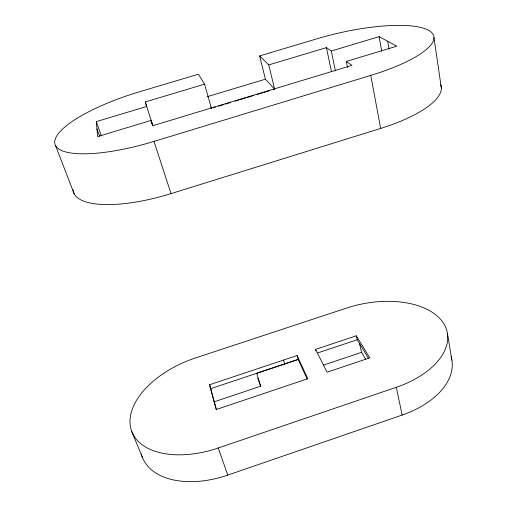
<?xml version="1.0" encoding="UTF-8"?>
<svg xmlns="http://www.w3.org/2000/svg" width="507" height="507" viewBox="0 0 507 507"><rect width="100%" height="100%" fill="white"/><g stroke="black" fill="none" stroke-linecap="round" stroke-linejoin="round"><path stroke-width="0.76" d="M141.269 453.79A78.255 47.633 -21.3 0 0 227.776 475.103L402.146 415.062A76.462 46.162 -11.1 0 0 451.053 356.624M218.251 447.998L396.316 387.291A77.875 44.774 -11.5 0 0 443.638 323.466A77.875 44.774 -11.5 0 0 346.712 308.041L195.613 357.91A79.719 46.232 -20.8 0 0 130.831 428.485A79.719 46.232 -20.8 0 0 218.251 447.998L227.776 475.103M213.941 401.886L260.661 386.207L256.694 373.253L298.363 359.336M323.441 365.135L361.567 352.34L365.604 359.076M209.575 384.743L297.083 355.553L307.781 378.71L216.159 409.548L209.575 384.743L216.521 409.757M315.55 349.399L356.307 335.799L369.742 357.853L327.104 372.208L315.55 349.399L315.886 350.705M210.899 388.616L298.16 359.469L307.223 379.154M317.845 352.891L357.213 339.741L368.583 358.5M73.331 191.557A92.001 30.09 -17.1 0 0 171.005 193.63L380.649 128.442A90.43 28.703 -12.7 0 0 440.456 84.339M210.69 107.028L211.438 108.321L204.562 84.168L198.414 74.193L139.222 91.868A94.739 25.857 -16.8 0 0 55.01 144.273A94.739 25.857 -16.8 0 0 154.02 141.415L370.75 75.404A93.066 24.634 -13.1 0 0 429.936 31.136A93.066 24.634 -13.1 0 0 317.262 38.703L259.628 55.916L265.408 79.174L274.655 89.175L273.476 89.53M207.319 96.679L265.408 79.174M152.721 125.73L151.016 120.451L97.655 136.573L96.286 121.623L146.662 106.483L145.249 101.958L204.562 84.168M347.51 67.558L346.294 61.442L396.785 46.188L379.116 36.637L331.299 51.004L326.432 47.614L268.723 64.921L259.628 55.916M213.232 107.776L215.5 107.091M218.517 106.178L223.802 104.575M225.317 104.119L230.603 102.515M235.134 101.147L238.905 99.999M240.419 99.543L245.705 97.94M247.213 97.483L254.007 95.43M257.03 94.511L262.315 92.914M263.824 92.451L269.109 90.854M346.294 61.442L351.966 65.39L152.664 125.742L151.016 120.451M131.864 431.717L142.416 457.409M55.58 145.636L74.161 193.813M257.771 378.26L260.661 386.207M96.286 121.623L101.305 135.718M96.951 128.879L99.613 136.339M154.02 141.415L171.005 193.63M145.249 101.958L152.956 125.831M283.546 360.071L284.655 363.975M297.083 355.553L298.16 359.469M268.723 64.921L274.655 89.175M356.307 335.799L357.213 339.741M359.507 343.359L361.567 352.34M326.432 47.614L331.42 71.462M396.316 387.291L402.146 415.062M331.299 51.004L335.425 70.961M370.75 75.404L380.649 128.442M379.116 36.637L381.714 51.264M387.703 41.276L389.04 49.027M447.396 333.232L451.895 360.192M433.967 37.645L441.356 88.053M73.204 190.968A92.001 30.09 -17.1 0 1 73.071 189.764"/></g></svg>
